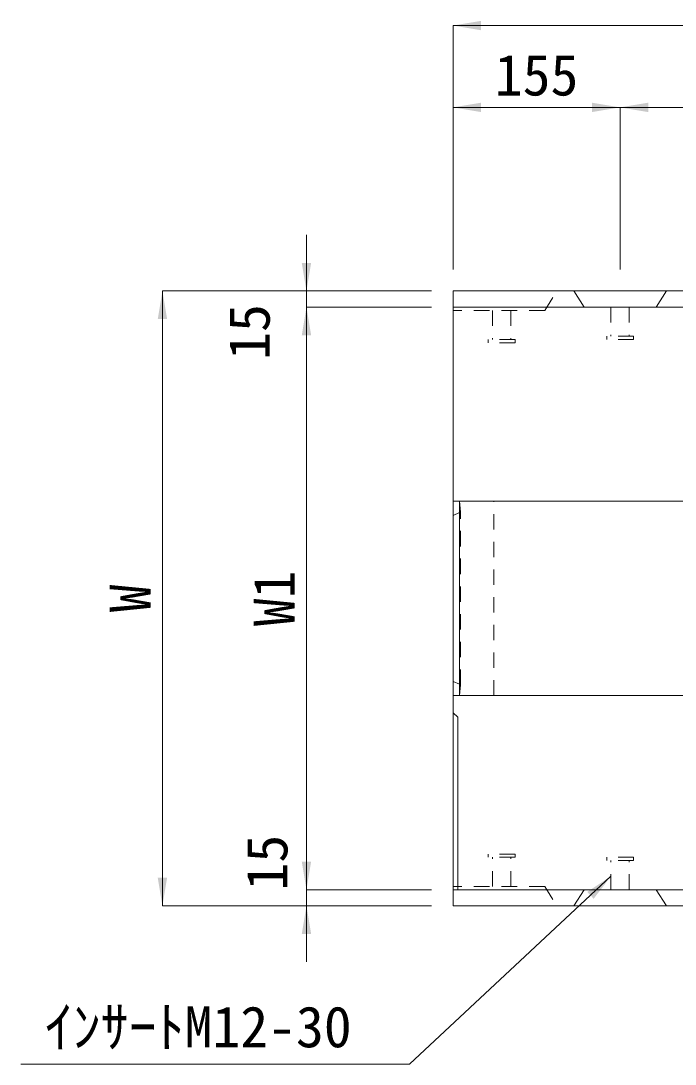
# Model space of a CAD drawing. Units: millimetres at full size. Extents: x 5964 to 125098, y -10801 to 28073.
# Drawn here: x 29062 to 29669, y 3053 to 4020 of the extents above; entities that cross this region are included whole.
import ezdxf
from ezdxf.enums import TextEntityAlignment as Align

# ---------------------------------------------------------------- set-up
doc = ezdxf.new("R2010")
doc.units = ezdxf.units.MM
doc.header["$LTSCALE"] = 19
doc.linetypes.add('USER1', pattern=[1.35, 0.75, -0.6])
for name, color, linetype, lineweight in [('0_2', 7, 'Continuous', 20), ('インサート', 3, 'USER1', 9), ('寸法線', 7, 'Continuous', 9), ('本体', 2, 'Continuous', 9)]:
    doc.layers.add(name, color=color, linetype=linetype, lineweight=lineweight)
doc.styles.add('ＭＳ ゴシック', font='')
doc.styles.get('ＭＳ ゴシック').set_extended_font_data('MS Gothic')

# ---------------------------------------------------------------- blocks, each defined once
blk = doc.blocks.new('filled_arrow')
at = {"color": 0, "linetype": 'Continuous', "lineweight": -2}
blk.add_solid([(7.5, 1.25), (0, 0), (7.5, -1.25)], dxfattribs=at)

msp = doc.modelspace()

# ---------------------------------------------------------------- linework, layer by layer
at = {"layer": '0_2'}
msp.add_line((29462.81, 3199.96), (29462.81, 3214.96), dxfattribs=at)
at = {"layer": 'インサート'}
for p, q in [((29609.31, 3754.96), (29609.31, 3727.96)), ((29609.31, 3754.96), (29609.31, 3727.96)), ((29626.31, 3754.96), (29626.31, 3727.96)), ((29626.31, 3754.96), (29626.31, 3727.96)), ((29499.31, 3751.96), (29499.31, 3724.96)), ((29516.31, 3751.96), (29516.31, 3724.96)), ((29495.31, 3724.96), (29495.31, 3721.96)), ((29520.31, 3724.96), (29495.31, 3724.96)), ((29520.31, 3724.96), (29520.31, 3721.96)), ((29630.31, 3727.96), (29605.31, 3727.96)), ((29605.31, 3727.96), (29605.31, 3724.96)), ((29605.31, 3727.96), (29605.31, 3724.96)), ((29630.31, 3727.96), (29605.31, 3727.96)), ((29630.31, 3724.96), (29605.31, 3724.96)), ((29630.31, 3724.96), (29605.31, 3724.96)), ((29630.31, 3727.96), (29630.31, 3724.96)), ((29630.31, 3727.96), (29630.31, 3724.96)), ((29520.31, 3721.96), (29495.31, 3721.96)), ((29520.31, 3247.96), (29495.31, 3247.96)), ((29495.31, 3244.96), (29495.31, 3247.96)), ((29520.31, 3244.96), (29495.31, 3244.96)), ((29499.31, 3217.96), (29499.31, 3244.96)), ((29516.31, 3217.96), (29516.31, 3244.96)), ((29520.31, 3244.96), (29520.31, 3247.96)), ((29630.31, 3244.96), (29605.31, 3244.96)), ((29605.31, 3241.96), (29605.31, 3244.96)), ((29630.31, 3244.96), (29605.31, 3244.96)), ((29605.31, 3241.96), (29605.31, 3244.96)), ((29630.31, 3241.96), (29605.31, 3241.96)), ((29630.31, 3241.96), (29605.31, 3241.96)), ((29609.31, 3214.96), (29609.31, 3241.96)), ((29609.31, 3214.96), (29609.31, 3241.96)), ((29626.31, 3214.96), (29626.31, 3241.96)), ((29626.31, 3214.96), (29626.31, 3241.96)), ((29630.31, 3241.96), (29630.31, 3244.96)), ((29630.31, 3241.96), (29630.31, 3244.96))]:
    msp.add_line(p, q, dxfattribs=at)
at = {"layer": '寸法線'}
for p, q in [((29462.81, 4016.01), (30460.82, 4016.01)), ((29462.81, 3789.96), (29462.81, 4016.01)), ((29462.81, 3940.14), (29617.81, 3940.14)), ((29462.81, 3789.96), (29462.81, 3940.14)), ((29617.81, 3789.96), (29617.81, 3940.14)), ((29617.81, 3940.14), (30305.81, 3940.14)), ((29617.81, 3789.96), (29617.81, 3940.14)), ((29326.89, 3821.96), (29326.89, 3702.96)), ((29193.32, 3769.96), (29193.32, 3199.96)), ((29442.81, 3769.96), (29193.32, 3769.96)), ((29442.81, 3769.96), (29326.89, 3769.96)), ((29326.89, 3754.96), (29326.89, 3214.96)), ((29442.81, 3754.96), (29326.89, 3754.96)), ((29442.81, 3754.96), (29326.89, 3754.96)), ((29326.89, 3266.96), (29326.89, 3147.96)), ((29442.81, 3214.96), (29326.89, 3214.96)), ((29442.81, 3214.96), (29326.89, 3214.96)), ((29442.81, 3199.96), (29193.32, 3199.96)), ((29442.81, 3199.96), (29326.89, 3199.96))]:
    msp.add_line(p, q, dxfattribs=at)
msp.add_lwpolyline([(29609.31, 3227.48), (29590.29, 3209.75), (29422.36, 3053.24), (29062.03, 3053.24)], dxfattribs=at)
at = {"layer": '本体'}
for p, q in [((29462.81, 3754.96), (29462.81, 3769.96)), ((30460.82, 3769.96), (29462.81, 3769.96)), ((29574.81, 3769.96), (29584.31, 3754.96)), ((29651.31, 3754.96), (29660.81, 3769.96)), ((30460.82, 3574.96), (29462.81, 3574.96)), ((29468.81, 3564.53), (29462.81, 3561.96)), ((29468.81, 3405.39), (29462.81, 3407.96)), ((30460.82, 3394.96), (29462.81, 3394.96)), ((29574.81, 3199.96), (29584.31, 3214.96)), ((29651.31, 3214.96), (29660.81, 3199.96)), ((29462.81, 3199.96), (30460.82, 3199.96))]:
    msp.add_line(p, q, dxfattribs=at)
at = {"layer": '本体', "linetype": 'USER1'}
for p, q in [((29547.81, 3751.96), (29559.16, 3769.96)), ((29547.81, 3751.96), (29462.81, 3751.96)), ((29500.81, 3394.96), (29500.81, 3574.96)), ((29547.81, 3217.96), (29462.81, 3217.96)), ((29547.81, 3217.96), (29559.16, 3199.96))]:
    msp.add_line(p, q, dxfattribs=at)
at = {"layer": '本体', "lineweight": 20}
for p, q in [((30460.82, 3754.96), (29462.81, 3754.96)), ((29462.81, 3214.96), (29462.81, 3754.96)), ((29462.81, 3214.96), (30460.82, 3214.96))]:
    msp.add_line(p, q, dxfattribs=at)
at = {"layer": '本体', "lineweight": 5}
for p, q in [((29468.81, 3394.96), (29468.81, 3574.96)), ((29462.81, 3378.96), (29467.31, 3374.96)), ((29467.31, 3214.96), (29467.31, 3374.96))]:
    msp.add_line(p, q, dxfattribs=at)
at = {"layer": '本体', "color": 4, "linetype": 'USER1', "lineweight": 5}
for p, q in [((29468.81, 3574.96), (29469.81, 3564.96)), ((29469.81, 3564.96), (29468.81, 3564.53)), ((29469.81, 3404.96), (29469.81, 3564.96)), ((29469.81, 3404.96), (29468.81, 3405.39)), ((29468.81, 3394.96), (29469.81, 3404.96))]:
    msp.add_line(p, q, dxfattribs=at)

# ---------------------------------------------------------------- block references
at = {"layer": '寸法線', "xscale": 3.47, "yscale": 3.47}
for p in [(29462.81, 4016.01), (29462.81, 3940.14), (29617.81, 3940.14)]:
    msp.add_blockref('filled_arrow', p, dxfattribs=at)
for p, rotation in [((29617.81, 3940.14), 180), ((29326.89, 3769.96), 90), ((29193.32, 3769.96), 270), ((29326.89, 3754.96), 270), ((29326.89, 3754.96), 270), ((29326.89, 3214.96), 90), ((29326.89, 3214.96), 90), ((29609.31, 3227.48), 223), ((29193.32, 3199.96), 90), ((29326.89, 3199.96), 270)]:
    msp.add_blockref('filled_arrow', p, dxfattribs=dict(at, rotation=rotation))

# ---------------------------------------------------------------- texts
at = {"layer": '0_2', "style": 'ＭＳ ゴシック'}
msp.add_text('ｲﾝｻｰﾄM12-30', height=37.98, dxfattribs=at).set_placement((29226.58, 3087.85), align=Align.MIDDLE_CENTER)
at = {"layer": '寸法線', "style": 'ＭＳ ゴシック'}
msp.add_text('155', height=37.98, dxfattribs=at).set_placement((29540.31, 3970.14), align=Align.MIDDLE_CENTER)
for s, p in [('15', (29273.83, 3731.96)), ('W1', (29296.89, 3484.96)), ('W', (29163.32, 3484.96)), ('15', (29290.23, 3240.04))]:
    msp.add_text(s, height=37.98, rotation=90, dxfattribs=at).set_placement(p, align=Align.MIDDLE_CENTER)

doc.saveas('drawing.dxf')
